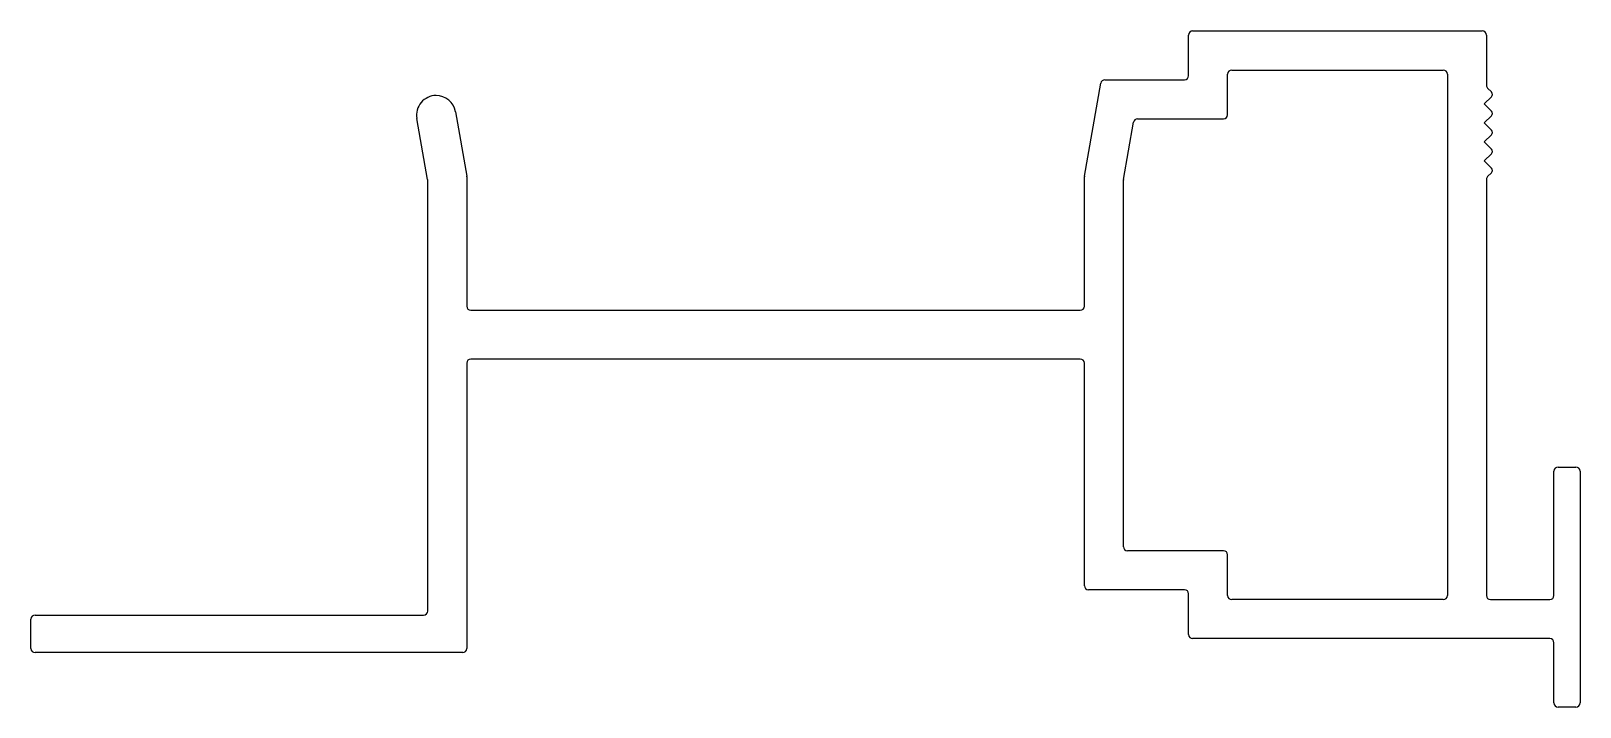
# Model space of a CAD drawing. Extents: x -48.7 to 46.5, y 0.3 to 41.9.
import ezdxf

# ---------------------------------------------------------------- set-up
doc = ezdxf.new("R2010")
doc.units = 0
doc.layers.add('CLIP', color=4, linetype='CONTINUOUS')

msp = doc.modelspace()

# ---------------------------------------------------------------- linework, layer by layer
at = {"layer": 'CLIP', "color": 7}
for p, q in [((22.702, 41.879), (40.502, 41.879)), ((22.452, 39.129), (22.452, 41.629)), ((40.752, 41.629), (40.752, 38.541)), ((24.852, 36.729), (24.852, 39.229)), ((25.102, 39.479), (38.102, 39.479)), ((38.352, 39.229), (38.352, 7.189)), ((16.054, 32.965), (17.06, 38.672)), ((17.306, 38.879), (22.202, 38.879)), ((40.826, 38.364), (41.061, 38.129)), ((41.061, 37.842), (40.62, 37.401)), ((40.62, 37.401), (41.061, 36.961)), ((-24.3, 32.755), (-24.961, 36.504)), ((-22.597, 36.92), (-21.9, 32.965)), ((18.454, 32.755), (19.074, 36.272)), ((19.32, 36.479), (24.602, 36.479)), ((41.061, 36.673), (40.62, 36.233)), ((40.62, 36.233), (41.061, 35.792)), ((41.061, 35.505), (40.62, 35.064)), ((40.62, 35.064), (41.061, 34.624)), ((41.061, 34.337), (40.62, 33.896)), ((40.62, 33.896), (41.061, 33.456)), ((-24.296, 6.233), (-24.296, 32.712)), ((-21.896, 32.922), (-21.896, 24.967)), ((16.05, 24.967), (16.05, 32.922)), ((18.45, 10.189), (18.45, 32.712)), ((40.752, 32.757), (40.752, 7.189)), ((41.061, 33.168), (40.826, 32.933)), ((-21.646, 24.717), (15.8, 24.717)), ((-21.896, 21.467), (-21.896, 3.933)), ((15.8, 21.717), (-21.646, 21.717)), ((16.05, 7.789), (16.05, 21.467)), ((44.904, 7.189), (44.904, 14.829)), ((45.154, 15.079), (46.254, 15.079)), ((46.504, 14.829), (46.504, 0.586)), ((24.602, 9.939), (18.7, 9.939)), ((24.852, 7.189), (24.852, 9.689)), ((22.202, 7.539), (16.3, 7.539)), ((22.452, 4.789), (22.452, 7.289)), ((31.983, 6.939), (25.102, 6.939)), ((38.102, 6.939), (31.983, 6.939)), ((31.983, 6.939), (31.983, 6.939)), ((41.002, 6.939), (44.654, 6.939)), ((-48.673, 3.933), (-48.673, 5.733)), ((-48.423, 5.983), (-24.546, 5.983)), ((44.654, 4.539), (22.702, 4.539)), ((44.904, 0.586), (44.904, 4.289)), ((-22.146, 3.683), (-48.423, 3.683)), ((46.254, 0.336), (45.154, 0.336))]:
    msp.add_line(p, q, dxfattribs=at)
for centre, radius, start, end in [((22.702, 41.629), 0.25, 90, 180), ((40.502, 41.629), 0.25, 0, 90), ((22.202, 39.129), 0.25, 270, 360), ((25.102, 39.229), 0.25, 90, 180), ((38.102, 39.229), 0.25, 0, 90), ((17.306, 38.629), 0.25, 90, 170), ((41.002, 38.541), 0.25, 180, 225), ((40.917, 37.985), 0.203, 360, 45), ((-23.779, 36.712), 1.2, 90, 190), ((-23.779, 36.712), 1.2, 10, 90), ((40.917, 37.985), 0.203, 315, 0), ((19.32, 36.229), 0.25, 90, 170), ((24.602, 36.729), 0.25, 270, 360), ((40.917, 36.817), 0.203, 360, 45), ((40.917, 36.817), 0.203, 315, 0), ((40.917, 35.649), 0.203, 360, 45), ((40.917, 35.649), 0.203, 315, 0), ((40.917, 34.48), 0.203, 360, 45), ((40.917, 34.48), 0.203, 315, 0), ((40.917, 33.312), 0.203, 360, 45), ((-24.546, 32.712), 0.25, 360, 10), ((-22.146, 32.922), 0.25, 360, 10), ((16.3, 32.922), 0.25, 170, 180), ((18.7, 32.712), 0.25, 170, 180), ((41.002, 32.757), 0.25, 135, 180), ((40.917, 33.312), 0.203, 315, 0), ((-21.646, 24.967), 0.25, 180, 270), ((15.8, 24.967), 0.25, 270, 0), ((-21.646, 21.467), 0.25, 90, 180), ((15.8, 21.467), 0.25, 360, 90), ((45.154, 14.829), 0.25, 90, 180), ((46.254, 14.829), 0.25, 0, 90), ((18.7, 10.189), 0.25, 180, 270), ((24.602, 9.689), 0.25, 0, 90), ((16.3, 7.789), 0.25, 180, 270), ((22.202, 7.289), 0.25, 0, 90), ((25.102, 7.189), 0.25, 180, 270), ((38.102, 7.189), 0.25, 270, 0), ((41.002, 7.189), 0.25, 180, 270), ((44.654, 7.189), 0.25, 270, 360), ((-48.423, 5.733), 0.25, 90, 180), ((-24.546, 6.233), 0.25, 270, 0), ((22.702, 4.789), 0.25, 180, 270), ((-48.423, 3.933), 0.25, 180, 270), ((-22.146, 3.933), 0.25, 270, 360), ((44.654, 4.289), 0.25, 0, 90), ((45.154, 0.586), 0.25, 180, 270), ((46.254, 0.586), 0.25, 270, 360)]:
    msp.add_arc(centre, radius, start, end, dxfattribs=at)

doc.saveas('drawing.dxf')
